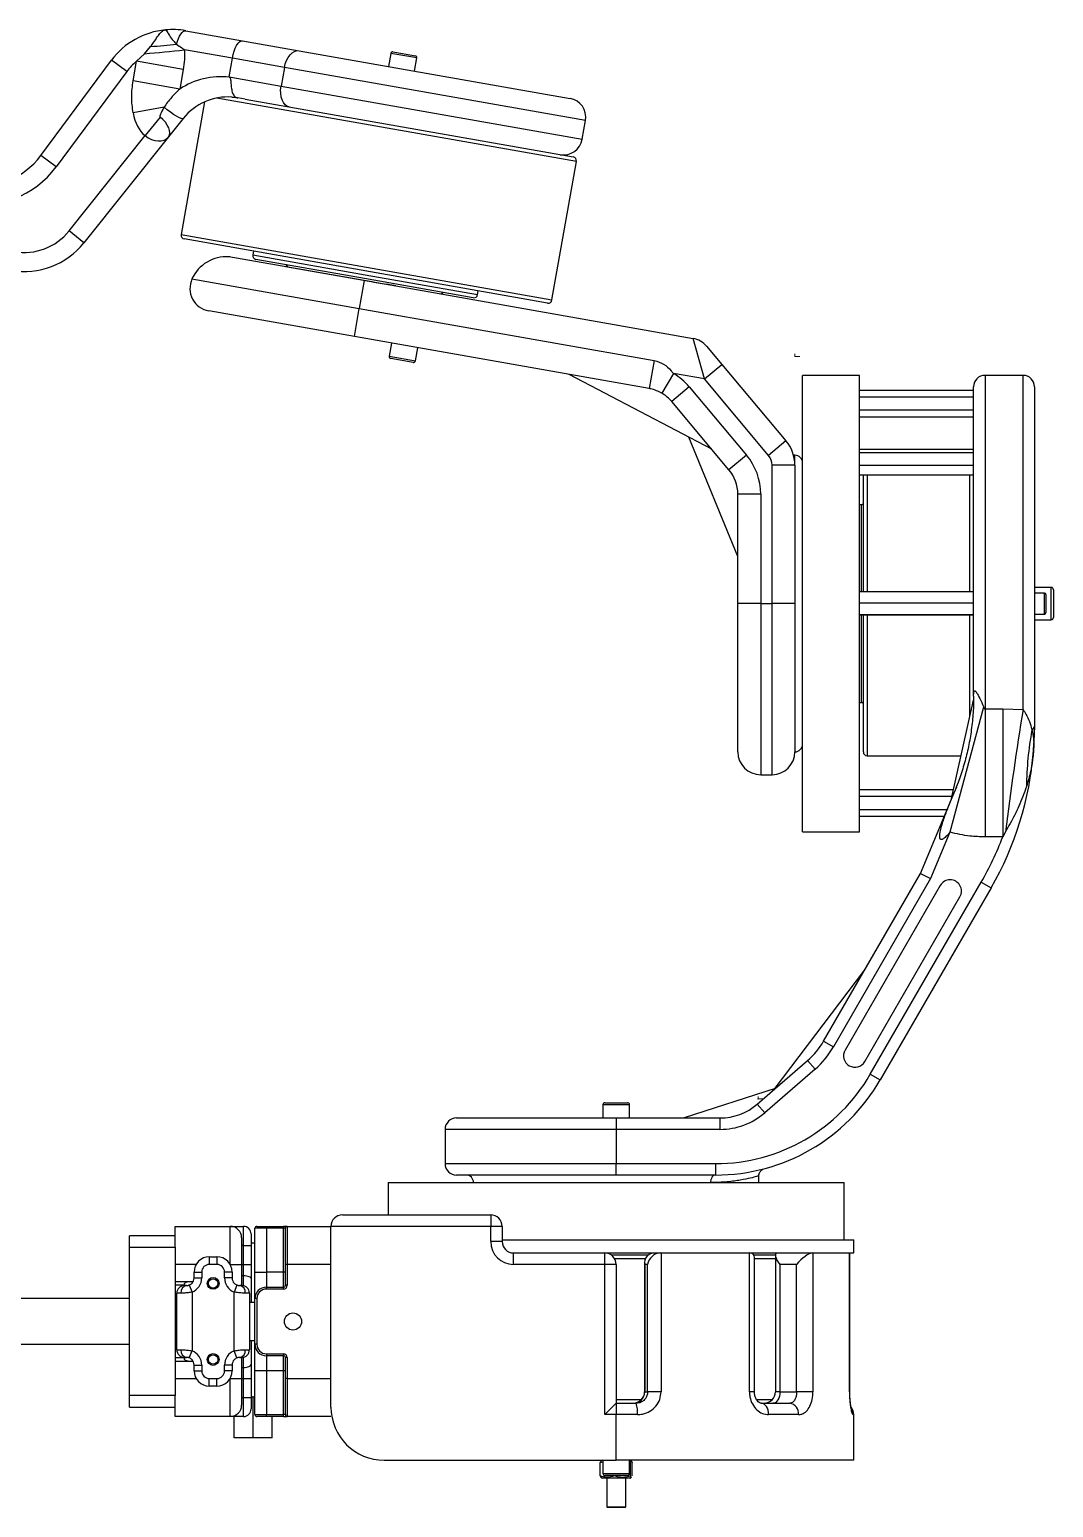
# Model space of a CAD drawing. Header units: millimetres. Extents: x -294 to 2792, y 5 to 1659.
# Drawn here: x -82.7 to -28.8, y 477.3 to 555 of the extents above; entities that cross this region are included whole.
import ezdxf

# ---------------------------------------------------------------- set-up
doc = ezdxf.new("R2010")
doc.units = ezdxf.units.MM
doc.header["$PDSIZE"] = -1
doc.layers.get('0').update_dxf_attribs({"lineweight": 18})

msp = doc.modelspace()

# ---------------------------------------------------------------- linework, layer by layer
at = {"color": 7, "linetype": 'Continuous', "lineweight": 25}
for p, q in [((-74.447, 554.978), (-71.468, 554.453)), ((-76.618, 553.768), (-76.29, 554.147)), ((-71.468, 554.453), (-68.485, 553.927)), ((-82.069, 548.413), (-78.354, 553.422)), ((-77.551, 552.826), (-78.354, 553.422)), ((-77.213, 552.343), (-77.032, 553.368)), ((-77.032, 553.368), (-76.618, 553.768)), ((-74.579, 552.936), (-77.032, 553.368)), ((-71.992, 553.53), (-74.511, 553.974)), ((-72.166, 552.545), (-71.992, 553.53)), ((-69.257, 553.048), (-71.992, 553.53)), ((-68.485, 553.927), (-54.231, 551.414)), ((-63.662, 553.787), (-63.783, 553.098)), ((-63.545, 553.767), (-63.662, 553.787)), ((-63.546, 553.868), (-63.446, 553.851)), ((-62.283, 553.544), (-63.545, 553.767)), ((-63.446, 553.851), (-62.364, 553.66)), ((-62.404, 552.855), (-62.283, 553.544)), ((-77.551, 552.826), (-81.266, 547.817)), ((-74.579, 552.936), (-74.76, 551.911)), ((-69.257, 553.048), (-69.431, 552.063)), ((-53.419, 550.255), (-69.257, 553.048)), ((-74.76, 551.911), (-77.213, 552.343)), ((-72.166, 552.545), (-69.431, 552.063)), ((-69.431, 552.063), (-53.593, 549.27)), ((-73.454, 551.234), (-74.684, 544.257)), ((-53.9, 548.106), (-72.804, 551.439)), ((-72.021, 551.487), (-71.901, 551.483)), ((-71.901, 551.483), (-71.717, 551.451)), ((-71.717, 551.451), (-71.717, 551.451)), ((-71.717, 551.451), (-71.709, 551.449)), ((-71.703, 551.448), (-71.709, 551.449)), ((-71.316, 551.38), (-71.703, 551.448)), ((-71.316, 551.38), (-54.062, 548.338)), ((-75.588, 550.949), (-77.212, 550.66)), ((-75.795, 550.44), (-76.579, 549.459)), ((-74.574, 550.367), (-75.346, 549.4)), ((-53.593, 549.27), (-53.419, 550.255)), ((-80.581, 544.447), (-76.579, 549.459)), ((-75.346, 549.4), (-79.8, 543.823)), ((-81.266, 547.817), (-82.069, 548.413)), ((-55.185, 540.818), (-53.9, 548.106)), ((-79.8, 543.823), (-80.581, 544.447)), ((-74.684, 544.257), (-55.185, 540.818)), ((-55.417, 540.656), (-74.522, 544.025)), ((-70.878, 543.382), (-70.913, 543.185)), ((-65.058, 541.836), (-72.171, 543.09)), ((-70.913, 543.185), (-65.004, 542.143)), ((-65.039, 541.947), (-70.751, 542.954)), ((-69.192, 542.577), (-69.194, 542.565)), ((-69.192, 542.577), (-63.396, 541.555)), ((-69.175, 542.676), (-69.094, 542.56)), ((-74.117, 541.923), (-65.317, 540.371)), ((-65.058, 541.836), (-65.317, 540.371)), ((-59.327, 540.939), (-65.039, 541.947)), ((-65.004, 542.143), (-59.095, 541.102)), ((-63.396, 541.555), (-47.76, 538.798)), ((-61.018, 541.136), (-60.903, 541.217)), ((-59.095, 541.102), (-59.06, 541.299)), ((-65.577, 538.894), (-73.233, 540.244)), ((-65.577, 538.894), (-65.317, 540.371)), ((-65.317, 540.371), (-49.801, 537.635)), ((-50.062, 536.158), (-65.577, 538.894)), ((-47.168, 536.663), (-47.76, 538.798)), ((-63.622, 538.549), (-63.744, 537.86)), ((-63.744, 537.86), (-62.365, 537.616)), ((-62.365, 537.616), (-62.244, 538.306)), ((-47.049, 538.388), (-46.249, 537.434)), ((-62.481, 537.535), (-63.663, 537.744)), ((-49.801, 537.635), (-50.062, 536.158)), ((-47.168, 536.663), (-46.249, 537.434)), ((-46.249, 537.434), (-42.873, 533.412)), ((-46.774, 532.967), (-54.269, 536.9)), ((-48.791, 536.949), (-49.398, 535.914)), ((-47.168, 536.663), (-48.791, 536.949)), ((-43.793, 532.64), (-47.168, 536.663)), ((-39.005, 536.854), (-42.005, 536.854)), ((-42.005, 512.854), (-42.005, 536.854)), ((-39.005, 512.854), (-39.005, 536.854)), ((-33.005, 519.984), (-33.005, 536.254)), ((-30.405, 536.854), (-32.405, 536.854)), ((-32.405, 536.854), (-32.405, 519.318)), ((-30.405, 519.288), (-30.405, 536.854)), ((-29.805, 536.254), (-29.805, 518.409)), ((-47.958, 536.245), (-48.877, 535.474)), ((-45.873, 531.894), (-48.877, 535.474)), ((-47.958, 536.245), (-44.954, 532.666)), ((-33.005, 536.054), (-39.005, 536.054)), ((-33.005, 535.716), (-39.005, 535.716)), ((-33.005, 535.016), (-39.005, 535.016)), ((-33.005, 534.654), (-39.005, 534.654)), ((-45.405, 527.337), (-47.975, 533.598)), ((-42.873, 533.412), (-43.793, 532.64)), ((-44.954, 532.666), (-45.873, 531.894)), ((-42.405, 532.654), (-42.472, 532.654)), ((-42.405, 532.126), (-42.405, 532.654)), ((-33.005, 532.958), (-39.005, 532.958)), ((-33.005, 532.951), (-39.005, 532.951)), ((-33.005, 532.784), (-39.005, 532.784)), ((-43.605, 524.854), (-43.605, 532.126)), ((-42.405, 532.126), (-43.605, 532.126)), ((-42.405, 532.126), (-42.405, 524.854)), ((-33.005, 532.111), (-39.005, 532.111)), ((-33.005, 531.606), (-39.005, 531.606)), ((-38.805, 531.599), (-39.005, 531.599)), ((-38.805, 525.461), (-38.805, 531.599)), ((-38.605, 531.606), (-38.605, 525.467)), ((-33.205, 525.467), (-33.205, 531.606)), ((-44.205, 530.609), (-45.405, 530.609)), ((-45.405, 524.854), (-45.405, 530.609)), ((-44.205, 530.609), (-44.205, 524.854)), ((-38.905, 530.054), (-39.005, 530.054)), ((-38.905, 525.467), (-38.905, 530.054)), ((-33.005, 525.467), (-39.005, 525.467)), ((-28.93, 525.704), (-29.805, 525.704)), ((-29.28, 525.404), (-29.805, 525.404)), ((-29.28, 524.454), (-29.28, 525.404)), ((-28.93, 525.407), (-28.93, 525.704)), ((-28.93, 524.004), (-28.93, 525.407)), ((-28.805, 525.579), (-28.805, 525.326)), ((-44.205, 524.854), (-45.405, 524.854)), ((-45.405, 517.054), (-45.405, 524.854)), ((-44.205, 524.854), (-43.605, 524.854)), ((-44.205, 524.854), (-44.205, 515.854)), ((-42.405, 524.854), (-43.605, 524.854)), ((-43.605, 515.854), (-43.605, 524.854)), ((-42.405, 524.854), (-42.405, 517.054)), ((-33.005, 524.868), (-39.005, 524.868)), ((-29.205, 525.329), (-29.205, 524.508)), ((-28.805, 525.326), (-28.805, 524.129)), ((-33.005, 524.255), (-39.005, 524.255)), ((-33.005, 524.241), (-39.005, 524.241)), ((-38.905, 519.654), (-38.905, 524.241)), ((-38.805, 517.054), (-38.805, 524.247)), ((-38.605, 524.241), (-38.605, 516.854)), ((-33.205, 518.879), (-33.205, 524.241)), ((-29.805, 524.304), (-29.28, 524.304)), ((-29.805, 524.004), (-28.93, 524.004)), ((-29.28, 524.304), (-29.28, 524.454)), ((-29.205, 524.508), (-29.205, 524.379)), ((-33.005, 519.984), (-33.005, 519.828)), ((-39.005, 519.654), (-38.905, 519.654)), ((-32.478, 519.408), (-34.251, 512.828)), ((-34.16, 514.605), (-33.005, 519.774)), ((-32.405, 519.318), (-31.476, 519.318)), ((-32.405, 519.318), (-32.405, 512.582)), ((-31.476, 519.318), (-30.405, 519.288)), ((-31.476, 519.318), (-31.476, 512.582)), ((-29.805, 518.409), (-29.852, 517.198)), ((-38.605, 516.854), (-33.658, 516.854)), ((-44.205, 515.854), (-43.605, 515.854)), ((-34.06, 515.054), (-39.005, 515.054)), ((-34.138, 514.704), (-39.005, 514.704)), ((-35.805, 510.658), (-33.999, 514.991)), ((-33.912, 515.201), (-34.16, 514.605)), ((-34.411, 514.004), (-39.005, 514.004)), ((-34.556, 513.654), (-39.005, 513.654)), ((-42.005, 512.854), (-39.005, 512.854)), ((-34.251, 512.828), (-35.267, 510.391)), ((-31.476, 512.582), (-32.405, 512.582)), ((-31.334, 512.849), (-31.476, 512.582)), ((-40.892, 501.849), (-35.805, 510.658)), ((-35.805, 510.658), (-35.267, 510.391)), ((-35.267, 510.391), (-40.372, 501.549)), ((-34.764, 510.032), (-39.764, 501.371)), ((-38.438, 500.102), (-32.603, 510.209)), ((-32.083, 509.909), (-37.919, 499.802)), ((-32.603, 510.209), (-32.083, 509.909)), ((-38.724, 500.771), (-33.724, 509.432)), ((-43.496, 499.302), (-38.728, 505.596)), ((-40.892, 501.849), (-40.372, 501.549)), ((-44.383, 498.534), (-41.737, 500.825)), ((-41.737, 500.825), (-41.344, 500.371)), ((-41.344, 500.371), (-43.99, 498.08)), ((-38.438, 500.102), (-37.919, 499.802)), ((-43.451, 499.36), (-48.228, 497.802)), ((-52.505, 498.502), (-52.505, 497.802)), ((-51.105, 498.502), (-52.505, 498.502)), ((-52.405, 498.602), (-51.205, 498.602)), ((-51.105, 497.802), (-51.105, 498.502)), ((-44.383, 498.534), (-43.99, 498.08)), ((-60.205, 497.802), (-51.805, 497.802)), ((-51.805, 497.802), (-51.805, 497.202)), ((-51.805, 497.802), (-46.347, 497.802)), ((-46.347, 497.802), (-46.347, 497.202)), ((-60.805, 497.202), (-60.805, 495.402)), ((-51.805, 497.202), (-60.805, 497.202)), ((-51.805, 497.202), (-51.805, 495.402)), ((-46.347, 497.202), (-51.805, 497.202)), ((-60.805, 495.402), (-51.805, 495.402)), ((-51.805, 494.802), (-51.805, 495.402)), ((-51.805, 495.402), (-46.579, 495.402)), ((-46.579, 495.402), (-46.579, 494.802)), ((-63.805, 494.402), (-63.805, 492.702)), ((-63.805, 494.402), (-39.805, 494.402)), ((-51.805, 494.802), (-60.205, 494.802)), ((-46.579, 494.802), (-51.805, 494.802)), ((-44.305, 494.402), (-44.305, 494.749)), ((-39.805, 491.402), (-39.805, 494.402)), ((-75.005, 492.102), (-72.105, 492.102)), ((-75.005, 491.602), (-75.005, 492.102)), ((-72.105, 490.102), (-72.105, 492.102)), ((-72.105, 492.102), (-71.405, 492.102)), ((-71.405, 491.102), (-71.405, 492.102)), ((-70.205, 492.002), (-70.805, 492.002)), ((-70.805, 489.702), (-70.805, 492.002)), ((-70.705, 492.102), (-70.205, 492.102)), ((-70.205, 492.102), (-70.205, 492.002)), ((-70.205, 492.102), (-69.305, 492.102)), ((-70.205, 492.002), (-70.205, 489.702)), ((-69.305, 492.002), (-70.205, 492.002)), ((-69.305, 492.102), (-69.305, 492.002)), ((-69.105, 492.102), (-69.305, 492.102)), ((-69.205, 492.002), (-69.305, 492.002)), ((-69.305, 489.702), (-69.305, 492.002)), ((-69.205, 490.102), (-69.205, 492.002)), ((-69.105, 492.102), (-69.105, 490.102)), ((-69.105, 492.102), (-66.805, 492.102)), ((-58.405, 492.102), (-66.805, 492.102)), ((-66.805, 482.602), (-66.805, 492.102)), ((-66.205, 492.702), (-58.405, 492.702)), ((-58.405, 492.702), (-58.405, 492.102)), ((-58.405, 491.302), (-58.405, 492.102)), ((-57.805, 492.102), (-58.405, 492.102)), ((-57.805, 492.102), (-57.805, 491.302)), ((-75.005, 491.602), (-77.405, 491.602)), ((-77.405, 491.002), (-77.405, 491.602)), ((-75.005, 491.002), (-75.005, 491.602)), ((-71.505, 491.502), (-71.505, 490.102)), ((-71.005, 491.702), (-71.005, 491.102)), ((-70.805, 491.222), (-71.005, 491.222)), ((-57.805, 491.302), (-58.405, 491.302)), ((-57.805, 491.402), (-39.305, 491.402)), ((-39.305, 490.702), (-39.305, 491.402)), ((-77.405, 483.202), (-77.405, 491.002)), ((-77.405, 491.002), (-75.005, 491.002)), ((-75.005, 491.002), (-75.005, 483.202)), ((-73.205, 490.502), (-73.205, 490.102)), ((-73.205, 490.502), (-72.805, 490.502)), ((-72.805, 490.502), (-72.805, 490.102)), ((-71.405, 491.102), (-71.505, 491.102)), ((-71.405, 490.102), (-71.405, 491.102)), ((-71.405, 491.102), (-71.005, 491.102)), ((-71.005, 491.102), (-71.005, 490.102)), ((-57.205, 490.102), (-57.205, 490.702)), ((-57.205, 490.702), (-55.632, 490.702)), ((-55.632, 490.702), (-39.305, 490.702)), ((-52.405, 490.102), (-52.405, 490.702)), ((-52.074, 490.602), (-51.805, 490.602)), ((-51.805, 490.402), (-51.886, 490.402)), ((-51.805, 490.602), (-50.109, 490.602)), ((-50.267, 490.402), (-51.805, 490.402)), ((-49.444, 490.702), (-49.444, 483.402)), ((-49.444, 490.702), (-44.796, 490.702)), ((-44.796, 483.402), (-44.796, 490.702)), ((-44.566, 490.602), (-43.431, 490.602)), ((-44.532, 483.402), (-44.532, 490.463)), ((-43.432, 490.402), (-44.532, 490.402)), ((-43.432, 490.581), (-43.432, 483.402)), ((-41.456, 490.702), (-41.456, 483.402)), ((-41.456, 490.702), (-39.531, 490.702)), ((-39.531, 483.402), (-39.531, 490.702)), ((-39.52, 483.402), (-39.52, 490.696)), ((-75.005, 490.102), (-75.005, 489.202)), ((-73.898, 490.102), (-75.005, 490.102)), ((-74.005, 489.702), (-73.605, 489.702)), ((-74.005, 489.392), (-74.005, 489.702)), ((-73.605, 489.702), (-73.605, 489.392)), ((-72.805, 490.102), (-73.205, 490.102)), ((-72.405, 489.392), (-72.405, 489.702)), ((-72.005, 489.702), (-72.405, 489.702)), ((-72.105, 490.102), (-72.113, 490.102)), ((-72.105, 490.102), (-71.505, 490.102)), ((-72.105, 490.089), (-72.105, 490.102)), ((-72.005, 489.702), (-72.005, 489.392)), ((-71.505, 490.102), (-71.505, 488.992)), ((-71.505, 490.102), (-71.405, 490.102)), ((-71.405, 489.52), (-71.405, 490.102)), ((-71.405, 490.102), (-71.005, 490.102)), ((-71.005, 490.102), (-71.005, 489.341)), ((-70.805, 489.702), (-70.205, 489.702)), ((-70.805, 488.302), (-70.805, 489.702)), ((-70.205, 489.702), (-70.205, 488.902)), ((-69.305, 489.702), (-70.205, 489.702)), ((-69.305, 488.902), (-69.305, 489.702)), ((-69.205, 489.702), (-69.305, 489.702)), ((-69.205, 489.002), (-69.205, 490.102)), ((-69.105, 490.102), (-69.205, 490.102)), ((-69.105, 490.102), (-69.105, 489.002)), ((-66.805, 490.102), (-69.105, 490.102)), ((-52.405, 490.102), (-57.205, 490.102)), ((-52.405, 482.202), (-52.405, 490.102)), ((-51.805, 490.102), (-52.405, 490.102)), ((-51.805, 490.102), (-51.805, 482.802)), ((-50.311, 490.185), (-50.311, 483.402)), ((-50.151, 490.102), (-50.305, 490.102)), ((-50.305, 490.102), (-50.305, 483.402)), ((-50.151, 483.402), (-50.151, 490.102)), ((-42.314, 490.102), (-43.194, 490.102)), ((-43.194, 490.102), (-43.194, 483.402)), ((-42.314, 483.402), (-42.314, 490.102)), ((-75.005, 489.202), (-74.053, 489.202)), ((-74.505, 489.002), (-75.005, 489.002)), ((-74.405, 488.992), (-74.515, 488.992)), ((-74.505, 488.992), (-74.505, 489.102)), ((-74.26, 489.019), (-74.115, 488.646)), ((-74.005, 489.392), (-73.605, 489.392)), ((-72.005, 489.392), (-72.405, 489.392)), ((-71.75, 489.019), (-71.895, 488.646)), ((-71.495, 488.992), (-71.605, 488.992)), ((-71.505, 489.52), (-71.405, 489.52)), ((-71.405, 488.981), (-71.405, 489.52)), ((-71.005, 489.341), (-71.005, 488.102)), ((-70.205, 488.802), (-70.205, 488.902)), ((-70.205, 488.902), (-69.305, 488.902)), ((-69.305, 488.802), (-69.305, 488.902)), ((-69.105, 489.002), (-69.205, 489.002)), ((-77.405, 488.302), (-90.405, 488.302)), ((-74.695, 488.592), (-74.915, 488.592)), ((-74.915, 485.612), (-74.915, 488.592)), ((-74.115, 488.646), (-74.115, 485.557)), ((-71.895, 485.557), (-71.895, 488.646)), ((-71.095, 488.592), (-71.315, 488.592)), ((-71.095, 488.592), (-71.095, 485.612)), ((-70.805, 488.102), (-71.095, 488.102)), ((-70.805, 485.902), (-70.805, 488.302)), ((-70.705, 488.302), (-70.805, 488.302)), ((-70.705, 488.302), (-70.705, 485.902)), ((-69.305, 488.802), (-70.205, 488.802)), ((-90.405, 485.902), (-77.405, 485.902)), ((-71.095, 486.102), (-70.805, 486.102)), ((-71.005, 486.102), (-71.005, 484.862)), ((-70.705, 485.902), (-70.805, 485.902)), ((-70.805, 484.502), (-70.805, 485.902)), ((-75.005, 485.202), (-74.505, 485.202)), ((-74.053, 485.002), (-75.005, 485.002)), ((-75.005, 485.002), (-75.005, 484.102)), ((-74.915, 485.612), (-74.695, 485.612)), ((-74.515, 485.212), (-74.405, 485.212)), ((-74.505, 485.102), (-74.505, 485.212)), ((-74.26, 485.184), (-74.115, 485.557)), ((-71.75, 485.184), (-71.895, 485.557)), ((-71.605, 485.212), (-71.495, 485.212)), ((-71.505, 485.212), (-71.505, 484.102)), ((-71.405, 484.683), (-71.405, 485.222)), ((-71.315, 485.612), (-71.095, 485.612)), ((-70.205, 485.402), (-69.305, 485.402)), ((-70.205, 485.402), (-70.205, 485.302)), ((-69.305, 485.302), (-70.205, 485.302)), ((-70.205, 485.302), (-70.205, 484.502)), ((-69.305, 485.402), (-69.305, 485.302)), ((-69.305, 484.502), (-69.305, 485.302)), ((-69.205, 484.102), (-69.205, 485.202)), ((-69.105, 485.202), (-69.205, 485.202)), ((-69.105, 485.202), (-69.105, 484.102)), ((-74.005, 484.502), (-74.005, 484.812)), ((-74.005, 484.812), (-73.605, 484.812)), ((-74.005, 484.502), (-73.605, 484.502)), ((-73.605, 484.812), (-73.605, 484.502)), ((-72.405, 484.502), (-72.405, 484.812)), ((-72.005, 484.812), (-72.405, 484.812)), ((-72.005, 484.502), (-72.405, 484.502)), ((-72.005, 484.812), (-72.005, 484.502)), ((-71.505, 484.683), (-71.405, 484.683)), ((-71.405, 484.102), (-71.405, 484.683)), ((-71.005, 484.862), (-71.005, 484.102)), ((-70.205, 484.502), (-70.805, 484.502)), ((-70.805, 482.202), (-70.805, 484.502)), ((-69.305, 484.502), (-70.205, 484.502)), ((-70.205, 484.502), (-70.205, 482.202)), ((-69.205, 484.502), (-69.305, 484.502)), ((-69.305, 482.202), (-69.305, 484.502)), ((-75.005, 484.102), (-73.898, 484.102)), ((-73.205, 483.702), (-73.205, 484.102)), ((-73.205, 484.102), (-72.805, 484.102)), ((-72.805, 483.702), (-73.205, 483.702)), ((-72.805, 483.702), (-72.805, 484.102)), ((-72.113, 484.102), (-72.105, 484.102)), ((-72.105, 484.102), (-72.105, 484.114)), ((-72.105, 482.102), (-72.105, 484.102)), ((-72.105, 484.102), (-71.505, 484.102)), ((-71.505, 484.102), (-71.505, 482.702)), ((-71.505, 484.102), (-71.405, 484.102)), ((-71.405, 484.102), (-71.005, 484.102)), ((-71.405, 483.102), (-71.405, 484.102)), ((-71.005, 484.102), (-71.005, 483.102)), ((-69.105, 484.102), (-69.205, 484.102)), ((-69.205, 482.202), (-69.205, 484.102)), ((-69.105, 484.102), (-66.805, 484.102)), ((-69.105, 484.102), (-69.105, 482.102)), ((-75.005, 483.202), (-77.405, 483.202)), ((-77.405, 482.602), (-77.405, 483.202)), ((-75.005, 482.602), (-75.005, 483.202)), ((-71.505, 483.102), (-71.405, 483.102)), ((-71.405, 482.102), (-71.405, 483.102)), ((-71.405, 483.102), (-71.005, 483.102)), ((-71.005, 483.102), (-71.005, 482.502)), ((-70.905, 480.982), (-70.905, 483.147)), ((-51.805, 482.802), (-52.405, 482.202)), ((-51.805, 483.002), (-50.463, 483.002)), ((-51.805, 482.802), (-51.805, 482.202)), ((-51.805, 482.802), (-50.746, 482.802)), ((-50.305, 483.402), (-50.311, 483.402)), ((-50.305, 483.402), (-50.151, 483.402)), ((-49.444, 483.402), (-50.151, 483.402)), ((-44.532, 483.402), (-44.796, 483.402)), ((-44.421, 483.002), (-43.585, 483.002)), ((-44.174, 482.802), (-42.675, 482.802)), ((-43.194, 483.402), (-43.432, 483.402)), ((-43.194, 483.402), (-42.314, 483.402)), ((-41.456, 483.402), (-42.314, 483.402)), ((-39.52, 483.402), (-39.531, 483.402)), ((-77.405, 482.602), (-75.005, 482.602)), ((-75.005, 482.102), (-75.005, 482.602)), ((-72.105, 482.102), (-75.005, 482.102)), ((-71.405, 482.102), (-72.105, 482.102)), ((-71.905, 480.982), (-71.905, 482.102)), ((-70.805, 482.202), (-70.205, 482.202)), ((-70.205, 482.102), (-70.705, 482.102)), ((-70.205, 482.102), (-70.205, 482.202)), ((-70.205, 482.202), (-69.305, 482.202)), ((-69.305, 482.102), (-70.205, 482.102)), ((-69.905, 480.982), (-69.905, 482.102)), ((-69.205, 482.202), (-69.305, 482.202)), ((-69.305, 482.102), (-69.305, 482.202)), ((-69.305, 482.102), (-69.105, 482.102)), ((-66.805, 482.102), (-69.105, 482.102)), ((-51.805, 482.202), (-52.405, 482.202)), ((-51.805, 479.802), (-51.805, 482.202)), ((-50.692, 482.202), (-51.805, 482.202)), ((-42.215, 482.202), (-43.789, 482.202)), ((-39.305, 482.202), (-39.355, 482.202)), ((-39.305, 479.802), (-39.305, 482.202)), ((-70.905, 480.982), (-71.905, 480.982)), ((-69.905, 480.982), (-70.905, 480.982)), ((-64.005, 479.802), (-51.805, 479.802)), ((-52.61, 479.75), (-52.648, 479.687)), ((-52.648, 479.687), (-52.505, 479.712)), ((-52.648, 478.976), (-52.648, 479.687)), ((-52.53, 479.802), (-52.612, 479.754)), ((-52.505, 479.802), (-52.505, 479.102)), ((-39.305, 479.802), (-51.805, 479.802)), ((-51.105, 479.102), (-51.105, 479.802)), ((-51.105, 479.697), (-51.057, 479.687)), ((-50.999, 479.754), (-51.08, 479.802)), ((-51.057, 478.976), (-51.057, 479.687)), ((-50.963, 478.976), (-50.963, 479.687)), ((-52.648, 478.976), (-52.61, 478.922)), ((-52.616, 478.911), (-52.53, 478.862)), ((-52.467, 478.862), (-52.53, 478.862)), ((-52.505, 479.102), (-51.105, 479.102)), ((-51.08, 478.862), (-52.467, 478.862)), ((-51.205, 479.002), (-52.405, 479.002)), ((-52.305, 478.862), (-52.305, 477.362)), ((-51.9, 478.976), (-51.9, 479.002)), ((-51.305, 477.362), (-51.305, 478.862)), ((-51.08, 478.862), (-50.995, 478.911)), ((-52.305, 477.362), (-52.265, 477.322)), ((-52.305, 477.362), (-52.254, 477.362)), ((-52.218, 477.322), (-52.265, 477.322)), ((-52.254, 477.362), (-51.305, 477.362)), ((-51.345, 477.322), (-52.218, 477.322)), ((-51.345, 477.322), (-51.305, 477.362))]:
    msp.add_line(p, q, dxfattribs=at)
at = {"color": 7, "linetype": 'Continuous'}
for p, q in [((-42.405, 537.854), (-42.405, 537.982)), ((-42.405, 537.854), (-42.149, 537.854)), ((-44.344, 498.802), (-44.344, 498.93)), ((-44.344, 498.802), (-44.088, 498.802))]:
    msp.add_line(p, q, dxfattribs=at)
at = {"color": 7, "linetype": 'Continuous', "lineweight": 25}
for points in [[(-74.924, 554.27), (-74.878, 554.425), (-74.825, 554.568), (-74.766, 554.694), (-74.704, 554.801), (-74.638, 554.885), (-74.572, 554.943), (-74.508, 554.975), (-74.447, 554.978)], [(-71.992, 553.53), (-71.952, 553.721), (-71.899, 553.902), (-71.837, 554.067), (-71.767, 554.208), (-71.692, 554.321), (-71.615, 554.402), (-71.54, 554.446), (-71.468, 554.453)], [(-69.257, 553.048), (-69.212, 553.238), (-69.145, 553.417), (-69.06, 553.577), (-68.959, 553.713), (-68.847, 553.82), (-68.727, 553.892), (-68.605, 553.929), (-68.485, 553.927)], [(-72.166, 552.545), (-72.158, 552.541), (-72.142, 552.532)], [(-69.006, 550.972), (-69.119, 551.012), (-69.222, 551.088), (-69.309, 551.197), (-69.378, 551.336), (-69.427, 551.498), (-69.452, 551.678), (-69.453, 551.869), (-69.431, 552.063)], [(-74.574, 550.367), (-74.616, 550.351), (-74.693, 550.365), (-74.8, 550.409), (-74.933, 550.479), (-75.086, 550.573), (-75.251, 550.686), (-75.421, 550.814), (-75.588, 550.949)], [(-72.127, 543.082), (-72.129, 543.083), (-72.171, 543.09)], [(-46.579, 494.802), (-46.631, 494.794), (-46.68, 494.771), (-46.726, 494.734), (-46.766, 494.684), (-46.799, 494.624), (-46.823, 494.555), (-46.839, 494.48), (-46.844, 494.402)], [(-71.405, 489.52), (-71.327, 489.517), (-71.252, 489.507), (-71.183, 489.49), (-71.123, 489.468), (-71.073, 489.441), (-71.036, 489.41), (-71.013, 489.376), (-71.005, 489.341)], [(-71.405, 484.683), (-71.327, 484.686), (-71.252, 484.697), (-71.183, 484.713), (-71.123, 484.735), (-71.073, 484.762), (-71.036, 484.793), (-71.013, 484.827), (-71.005, 484.862)], [(-43.789, 482.202), (-43.796, 482.319), (-43.818, 482.431), (-43.854, 482.535), (-43.902, 482.626), (-43.96, 482.7), (-44.027, 482.756), (-44.099, 482.79), (-44.174, 482.802)], [(-43.194, 483.402), (-43.2, 483.285), (-43.221, 483.172), (-43.254, 483.068), (-43.299, 482.977), (-43.354, 482.903), (-43.416, 482.847), (-43.484, 482.813), (-43.555, 482.802)]]:
    msp.add_lwpolyline(points, dxfattribs=at)
for centre, radius in [((-73.005, 489.102), 0.31), ((-73.005, 489.102), 0.25), ((-68.805, 487.102), 0.45), ((-73.005, 485.102), 0.31), ((-73.005, 485.102), 0.25)]:
    msp.add_circle(centre, radius, dxfattribs=at)
for centre, radius, start, end in [((-75.141, 551.039), 4, 95.37018, 143.43495), ((-75.141, 551.039), 4, 80, 95.37018), ((-77.588, 576.241), 22.132, 273.36414, 276.91421), ((-75.141, 551.039), 3, 129.06789, 143.43495), ((-82.281, 622.706), 69.17, 274.69565, 276.44961), ((-63.563, 553.77), 0.1, 80, 170), ((-62.381, 553.562), 0.1, 350, 80), ((-72.58, 548.557), 4, 83.70431, 123.01781), ((-72.23, 548.495), 3, 86.01457, 141.38954), ((-54.404, 550.429), 1, 350, 80), ((-54.578, 549.444), 1, 260, 350), ((-85.282, 550.796), 4, 260, 323.43495), ((-54.097, 548.141), 0.2, 350, 80), ((-85.282, 550.796), 5, 260, 323.43495), ((-82.926, 546.319), 3, 260, 321.38954), ((-74.487, 544.222), 0.2, 170, 260), ((-82.926, 546.319), 4, 260, 321.38954), ((-72.297, 541.094), 2, 86.37937, 155.52249), ((-70.716, 543.151), 0.2, 170, 260), ((-73.025, 541.425), 1.2, 155.52249, 260), ((-59.292, 541.136), 0.2, 260, 350), ((-55.382, 540.853), 0.2, 260, 350), ((-47.968, 537.616), 1.2, 40, 80), ((-63.646, 537.842), 0.1, 170, 260), ((-62.464, 537.634), 0.1, 260, 350), ((-50.409, 534.188), 3.2, 40, 59.63587), ((-32.405, 536.254), 0.6, 90, 180), ((-30.405, 536.254), 0.6, 0, 90), ((-50.409, 534.188), 2, 40, 59.63587), ((-44.405, 532.126), 2, 0, 40), ((-47.405, 530.609), 3.2, 0, 40), ((-44.405, 532.126), 0.8, 0, 40), ((-42.405, 532.254), 0.4, 0, 90), ((-47.405, 530.609), 2, 0, 40), ((-38.905, 530.154), 0.1, 270, 0), ((-29.28, 525.329), 0.075, 0, 90), ((-28.93, 525.579), 0.125, 360, 90), ((-29.28, 524.379), 0.075, 270, 0), ((-28.93, 524.129), 0.125, 270, 0), ((-38.905, 519.554), 0.1, 0, 90), ((165.777, 487.72), 198.706, 170.85897, 172.7348), ((-30.076, 518.43), 0.271, 300.29599, 355.59655), ((-13.963, 515.183), 16.257, 169.32142, 179.83114), ((-46.805, 518.409), 17, 355.58569, 358.92227), ((-44.205, 517.054), 1.2, 180, 270), ((-43.605, 517.054), 1.2, 270, 0), ((-42.405, 517.454), 0.4, 270, 0), ((-38.605, 517.054), 0.2, 180, 270), ((-46.805, 518.409), 17, 330, 355.58569), ((-46.805, 518.409), 16.4, 330, 339.18766), ((-34.244, 509.732), 0.6, 330, 150), ((-44.356, 503.849), 4, 310.89339, 330), ((-44.356, 503.849), 4.6, 310.89339, 330), ((-39.244, 501.071), 0.6, 150, 330), ((-46.579, 504.802), 9.4, 270, 330), ((-46.579, 504.802), 10, 270, 330), ((-52.405, 498.502), 0.1, 90, 180), ((-51.205, 498.502), 0.1, 0, 90), ((-46.347, 500.802), 3, 270, 310.89339), ((-60.205, 497.202), 0.6, 90, 180), ((-46.347, 500.802), 3.6, 270, 310.89339), ((-60.205, 495.402), 0.6, 180, 270), ((-59.705, 494.402), 0.4, 360, 90), ((-72.105, 491.502), 0.6, 0, 90), ((-71.405, 491.702), 0.4, 0, 90), ((-70.705, 492.002), 0.1, 90, 180), ((-69.105, 492.002), 0.1, 90, 180), ((-66.205, 492.102), 0.6, 90, 180), ((-58.405, 492.102), 0.6, 0, 90), ((-57.205, 491.302), 1.2, 180, 270), ((-57.205, 491.302), 0.6, 180, 270), ((-73.205, 489.702), 0.8, 90, 180), ((-72.805, 489.702), 0.8, 0, 90), ((-52.405, 490.102), 0.6, 0, 90), ((-73.205, 489.702), 0.4, 90, 180), ((-72.805, 489.702), 0.4, 0, 90), ((-74.515, 488.592), 0.4, 90, 180), ((-74.34, 488.639), 0.359, 100.51374, 187.60204), ((-74.405, 489.392), 0.4, 291.25381, 316.46885), ((-74.405, 489.392), 0.4, 316.46885, 360), ((-74.405, 489.392), 0.8, 291.25381, 0), ((-71.605, 489.392), 0.8, 180, 248.74619), ((-71.605, 489.392), 0.4, 180, 223.53115), ((-71.605, 489.392), 0.4, 223.53115, 248.74619), ((-71.671, 488.639), 0.359, 352.39796, 79.48626), ((-71.495, 488.592), 0.4, 360, 90), ((-70.205, 488.302), 0.6, 90, 180), ((-69.305, 489.002), 0.2, 270, 360), ((-69.305, 489.002), 0.1, 270, 360), ((-70.205, 488.302), 0.5, 90, 180), ((-70.205, 485.902), 0.6, 180, 270), ((-70.205, 485.902), 0.5, 180, 270), ((-74.515, 485.612), 0.4, 180, 270), ((-74.34, 485.564), 0.359, 172.39796, 259.48626), ((-74.405, 484.812), 0.4, 43.53115, 68.74619), ((-74.405, 484.812), 0.8, 0, 68.74619), ((-74.405, 484.812), 0.4, 0, 43.53115), ((-71.605, 484.812), 0.8, 111.25381, 180), ((-71.605, 484.812), 0.4, 136.46885, 180), ((-71.605, 484.812), 0.4, 111.25381, 136.46885), ((-71.671, 485.564), 0.359, 280.51374, 7.60204), ((-71.495, 485.612), 0.4, 270, 360), ((-69.305, 485.202), 0.2, 0, 90), ((-69.305, 485.202), 0.1, 0, 90), ((-73.205, 484.502), 0.8, 180, 270), ((-73.205, 484.502), 0.4, 180, 270), ((-72.805, 484.502), 0.4, 270, 360), ((-72.805, 484.502), 0.8, 270, 0), ((-72.105, 482.702), 0.6, 270, 0), ((-50.911, 483.402), 0.6, 270, 360), ((-50.902, 483.399), 0.597, 270.28153, 0.27879), ((-52.416, 482.35), 1.731, 355.06725, 15.11217), ((-44.032, 483.402), 0.6, 270, 360), ((-42.755, 482.263), 0.544, 353.49163, 81.5047), ((-71.405, 482.502), 0.4, 270, 360), ((-70.705, 482.202), 0.1, 180, 270), ((-69.105, 482.202), 0.1, 180, 270), ((-64.005, 482.602), 2.8, 180, 270), ((-39.905, 482.202), 0.6, 0, 39.92716), ((-39.957, 482.202), 0.602, 359.99387, 27.23017), ((-52.405, 479.102), 0.1, 180, 270), ((-51.205, 479.102), 0.1, 270, 0)]:
    msp.add_arc(centre, radius, start, end, dxfattribs=at)
for centre, major_axis, ratio, start_param, end_param in [((-48.743, 584.315), (-27.836, -34.856), 0.179344, 6.127001, 6.283185), ((-48.743, 584.315), (27.052, 33.875), 0.023067, 2.985408, 3.141593), ((-76.128, 550.024), (0.781, -0.624), 0.532168, 0, 1.570796), ((-76.128, 550.024), (0.781, -0.624), 0.723238, 4.712389, 6.283185), ((-49.711, 490.102), (0.453, -0.453), 0.869287, 2.481592, 3.996804), ((-49.557, 490.102), (0.453, 0.453), 0.869287, 0.715585, 2.286381), ((-45.132, 490.102), (0.537, 0.537), 0.498582, 5.820673, 6.745698), ((-42.832, 490.102), (0.569, -0.569), 0.334595, 2.874291, 4.389503), ((-41.953, 490.102), (0.569, 0.569), 0.334595, 0.322886, 1.893682), ((-40.12, 490.102), (0.599, 0.599), 0.069927, 6.213372, 6.352998), ((-73.905, 489.102), (0.6, 0), 0.166667, 1.823015, 3.141593), ((-73.905, 485.102), (0.6, 0), 0.166667, 3.141593, 4.46017), ((-72.905, 487.102), (7.136, 0), 0.57735, 4.981893, 4.996461), ((-68.905, 487.102), (7.136, 0), 0.57735, 4.428317, 4.442885)]:
    msp.add_ellipse(centre, major_axis=major_axis, ratio=ratio, start_param=start_param, end_param=end_param, dxfattribs=at)
for points, knots in [([(-76.29, 554.147), (-76.238, 554.216), (-76.103, 554.396), (-75.931, 554.667), (-75.756, 554.9), (-75.626, 554.997), (-75.544, 555.018), (-75.52, 555.021), (-75.516, 555.021)], [0, 0, 0, 0, 0.198355, 0.519481, 0.794109, 1.082529, 1.178482, 1.199032, 1.199032, 1.199032, 1.199032]), ([(-75.516, 555.021), (-75.514, 555.021), (-75.507, 555.022), (-75.48, 555.01), (-75.424, 554.931), (-75.305, 554.724), (-75.137, 554.481), (-74.983, 554.329), (-74.924, 554.27)], [0, 0, 0, 0, 0.0161956, 0.0923001, 0.3215706, 0.5415282, 0.8031402, 0.9689805, 0.9689805, 0.9689805, 0.9689805]), ([(-74.924, 554.27), (-74.833, 554.206), (-74.697, 554.109), (-74.558, 554.008), (-74.511, 553.974)], [0, 0, 0, 0, 0.3372585, 0.5079071, 0.5079071, 0.5079071, 0.5079071]), ([(-74.511, 553.974), (-74.506, 553.802), (-74.495, 553.454), (-74.551, 553.11), (-74.579, 552.936)], [0, 0, 0, 0, 0.517245, 1.045399, 1.045399, 1.045399, 1.045399]), ([(-77.212, 550.66), (-77.249, 550.936), (-77.325, 551.497), (-77.25, 552.058), (-77.213, 552.343)], [0, 0, 0, 0, 0.835672, 1.697964, 1.697964, 1.697964, 1.697964]), ([(-74.76, 551.911), (-74.913, 551.767), (-75.221, 551.478), (-75.465, 551.127), (-75.588, 550.949)], [0, 0, 0, 0, 0.631274, 1.275443, 1.275443, 1.275443, 1.275443]), ([(-72.142, 552.532), (-72.134, 552.527), (-72.118, 552.516), (-72.096, 552.471), (-72.074, 552.342), (-72.066, 552.128), (-72.032, 551.86), (-71.961, 551.629), (-71.877, 551.517), (-71.809, 551.477), (-71.783, 551.466), (-71.764, 551.46), (-71.75, 551.457), (-71.738, 551.455), (-71.729, 551.453), (-71.721, 551.451), (-71.718, 551.451), (-71.717, 551.451)], [0, 0, 0, 0, 0.021798, 0.048694, 0.116223, 0.326551, 0.550097, 0.812039, 1.075143, 1.136515, 1.176492, 1.202354, 1.219306, 1.23074, 1.243042, 1.24833, 1.251058, 1.251058, 1.251058, 1.251058]), ([(-71.717, 551.451), (-71.716, 551.45), (-71.713, 551.45), (-71.709, 551.449), (-71.706, 551.449), (-71.704, 551.448), (-71.703, 551.448)], [0, 0, 0, 0, 0.00297375, 0.00713081, 0.01127656, 0.01350555, 0.01350555, 0.01350555, 0.01350555]), ([(-63.396, 541.555), (-63.668, 541.601), (-64.214, 541.692), (-64.775, 541.788), (-65.058, 541.836)], [0, 0, 0, 0, 0.835446, 1.685277, 1.685277, 1.685277, 1.685277]), ([(-49.801, 537.635), (-49.631, 537.582), (-49.292, 537.477), (-48.98, 537.186), (-48.831, 537), (-48.791, 536.949)], [0, 0, 0, 0, 0.536033, 1.066646, 1.262577, 1.262577, 1.262577, 1.262577]), ([(-49.398, 535.914), (-49.59, 536.007), (-49.805, 536.11), (-50.037, 536.153), (-50.062, 536.158)], [0, 0, 0, 0, 0.6382575, 0.7129273, 0.7129273, 0.7129273, 0.7129273]), ([(-33.005, 519.984), (-33.005, 520.004), (-33.005, 520.082), (-33, 520.173), (-32.981, 520.24), (-32.963, 520.262), (-32.938, 520.261), (-32.909, 520.242), (-32.87, 520.197), (-32.805, 520.102), (-32.682, 519.878), (-32.57, 519.634), (-32.497, 519.455), (-32.478, 519.408)], [0, 0, 0, 0, 0.068962, 0.265347, 0.330313, 0.395763, 0.438939, 0.482284, 0.533152, 0.613643, 0.775224, 1.154852, 1.289756, 1.289756, 1.289756, 1.289756]), ([(-33.005, 519.828), (-33.004, 519.822), (-32.998, 519.511), (-33.043, 518.896), (-33.145, 517.995), (-33.313, 517.114), (-33.538, 516.262), (-33.772, 515.543), (-33.949, 515.124), (-34.016, 514.966)], [0, 0, 0, 0, 0.018881, 0.931267, 1.834914, 2.728938, 3.61258, 4.480292, 5.000951, 5.000951, 5.000951, 5.000951]), ([(-32.478, 519.408), (-32.473, 519.396), (-32.464, 519.373), (-32.448, 519.346), (-32.432, 519.329), (-32.42, 519.321), (-32.411, 519.318), (-32.407, 519.318), (-32.405, 519.318)], [0, 0, 0, 0, 0.0393432, 0.0764884, 0.0952005, 0.109042, 0.1186732, 0.1217096, 0.1217096, 0.1217096, 0.1217096]), ([(-30.405, 519.288), (-30.372, 519.237), (-30.254, 519.058), (-30.095, 518.738), (-29.992, 518.429), (-29.95, 518.243), (-29.939, 518.196)], [0, 0, 0, 0, 0.159415, 0.564733, 1.03692, 1.197478, 1.197478, 1.197478, 1.197478]), ([(-29.939, 518.196), (-29.907, 518.049), (-29.853, 517.809), (-29.838, 517.45), (-29.846, 517.232), (-29.856, 517.105), (-29.856, 517.101)], [0, 0, 0, 0, 0.433236, 0.709341, 1.092898, 1.105253, 1.105253, 1.105253, 1.105253]), ([(-29.856, 517.101), (-29.856, 517.095), (-29.863, 517.011), (-29.878, 516.85), (-29.919, 516.505), (-30.009, 515.96), (-30.142, 515.504), (-30.221, 515.231)], [0, 0, 0, 0, 0.018889, 0.252235, 0.485408, 1.060519, 1.910392, 1.910392, 1.910392, 1.910392]), ([(-29.999, 515.854), (-29.997, 515.865), (-29.994, 515.887), (-29.969, 516.057), (-29.935, 516.307), (-29.902, 516.589), (-29.884, 516.778), (-29.877, 516.854)], [0, 0, 0, 0, 0.213931, 0.427814, 0.643007, 0.860222, 1.007571, 1.007571, 1.007571, 1.007571]), ([(-34.251, 512.828), (-34.273, 512.801), (-34.315, 512.751), (-34.409, 512.644), (-34.512, 512.541), (-34.618, 512.466), (-34.677, 512.446), (-34.711, 512.443), (-34.738, 512.454), (-34.761, 512.474), (-34.782, 512.519), (-34.797, 512.666), (-34.73, 513.014), (-34.569, 513.534), (-34.313, 514.228), (-34.114, 514.712), (-33.999, 514.991)], [0, 0, 0, 0, 0.104071, 0.191105, 0.419222, 0.533742, 0.572367, 0.61135, 0.639928, 0.668454, 0.713421, 0.802344, 1.131356, 1.781615, 2.437965, 3.334752, 3.334752, 3.334752, 3.334752]), ([(-30.221, 515.231), (-30.347, 514.885), (-30.588, 514.222), (-30.994, 513.438), (-31.249, 512.997), (-31.334, 512.849)], [0, 0, 0, 0, 1.113722, 2.127598, 2.636718, 2.636718, 2.636718, 2.636718]), ([(-32.405, 512.582), (-32.672, 512.59), (-33.295, 512.608), (-33.903, 512.748), (-34.251, 512.828)], [0, 0, 0, 0, 0.801194, 1.870713, 1.870713, 1.870713, 1.870713]), ([(-44.299, 494.75), (-44.301, 494.769), (-44.306, 494.826), (-44.275, 494.912), (-44.227, 494.994), (-44.172, 495.052), (-44.124, 495.088), (-44.094, 495.104), (-44.082, 495.109)], [0, 0, 0, 0, 0.0593432, 0.1722042, 0.2671378, 0.3468502, 0.4112657, 0.4499405, 0.4499405, 0.4499405, 0.4499405]), ([(-44.312, 494.749), (-44.31, 494.75), (-44.275, 494.76), (-44.406, 494.723), (-44.717, 494.642), (-45.243, 494.534), (-45.94, 494.429), (-46.54, 494.411), (-46.844, 494.402)], [0, 0, 0, 0, 0.03247, 0.565122, 1.076595, 1.602672, 2.11464, 2.64172, 2.64172, 2.64172, 2.64172]), ([(-74.405, 488.992), (-74.391, 488.992), (-74.369, 488.992), (-74.327, 488.999), (-74.294, 489.007), (-74.273, 489.014), (-74.26, 489.019)], [0, 0, 0, 0, 0.0665911, 0.0995467, 0.1198201, 0.148534, 0.148534, 0.148534, 0.148534]), ([(-71.75, 489.019), (-71.738, 489.014), (-71.718, 489.007), (-71.681, 488.998), (-71.655, 488.994), (-71.627, 488.992), (-71.615, 488.992), (-71.605, 488.992)], [0, 0, 0, 0, 0.0278367, 0.0476956, 0.0901995, 0.1055682, 0.1484739, 0.1484739, 0.1484739, 0.1484739]), ([(-74.115, 488.646), (-74.165, 488.637), (-74.295, 488.614), (-74.506, 488.594), (-74.632, 488.593), (-74.695, 488.592)], [0, 0, 0, 0, 0.1345244, 0.3578747, 0.5837426, 0.5837426, 0.5837426, 0.5837426]), ([(-71.315, 488.592), (-71.353, 488.592), (-71.453, 488.593), (-71.652, 488.605), (-71.815, 488.633), (-71.895, 488.646)], [0, 0, 0, 0, 0.1399878, 0.3648331, 0.5837646, 0.5837646, 0.5837646, 0.5837646]), ([(-74.695, 485.612), (-74.657, 485.611), (-74.558, 485.61), (-74.359, 485.598), (-74.196, 485.571), (-74.115, 485.557)], [0, 0, 0, 0, 0.1399878, 0.3648331, 0.5837646, 0.5837646, 0.5837646, 0.5837646]), ([(-74.26, 485.184), (-74.273, 485.189), (-74.293, 485.196), (-74.33, 485.205), (-74.356, 485.209), (-74.384, 485.211), (-74.396, 485.211), (-74.405, 485.212)], [0, 0, 0, 0, 0.0278367, 0.0476956, 0.0901995, 0.1055682, 0.1484739, 0.1484739, 0.1484739, 0.1484739]), ([(-71.895, 485.557), (-71.846, 485.566), (-71.716, 485.589), (-71.505, 485.609), (-71.379, 485.611), (-71.315, 485.612)], [0, 0, 0, 0, 0.1345244, 0.3578747, 0.5837426, 0.5837426, 0.5837426, 0.5837426]), ([(-71.605, 485.212), (-71.62, 485.211), (-71.642, 485.211), (-71.684, 485.204), (-71.717, 485.196), (-71.738, 485.189), (-71.75, 485.184)], [0, 0, 0, 0, 0.0665911, 0.0995467, 0.1198201, 0.148534, 0.148534, 0.148534, 0.148534]), ([(-44.178, 482.803), (-44.189, 482.804), (-44.213, 482.804), (-44.284, 482.837), (-44.376, 482.919), (-44.462, 483.053), (-44.522, 483.221), (-44.528, 483.344), (-44.531, 483.403)], [0, 0, 0, 0, 0.1168317, 0.2500102, 0.3835542, 0.5105059, 0.6381001, 0.7558156, 0.7558156, 0.7558156, 0.7558156]), ([(-50.151, 483.402), (-50.158, 483.334), (-50.171, 483.199), (-50.272, 483.02), (-50.422, 482.884), (-50.59, 482.812), (-50.701, 482.804), (-50.746, 482.802)], [0, 0, 0, 0, 0.2038448, 0.4077585, 0.6117808, 0.8155876, 0.9505445, 0.9505445, 0.9505445, 0.9505445]), ([(-50.692, 482.202), (-50.599, 482.207), (-50.367, 482.222), (-50.017, 482.365), (-49.701, 482.635), (-49.485, 482.995), (-49.458, 483.266), (-49.444, 483.402)], [0, 0, 0, 0, 0.282672, 0.707772, 1.127264, 1.53976, 1.947945, 1.947945, 1.947945, 1.947945]), ([(-44.796, 483.402), (-44.79, 483.311), (-44.777, 483.086), (-44.649, 482.746), (-44.416, 482.444), (-44.115, 482.241), (-43.898, 482.215), (-43.789, 482.202)], [0, 0, 0, 0, 0.245794, 0.615395, 0.9895, 1.369186, 1.75259, 1.75259, 1.75259, 1.75259]), ([(-42.314, 483.402), (-42.317, 483.334), (-42.324, 483.199), (-42.379, 483.02), (-42.466, 482.884), (-42.57, 482.812), (-42.645, 482.804), (-42.675, 482.802)], [0, 0, 0, 0, 0.1679963, 0.3360495, 0.504192, 0.6721571, 0.7833802, 0.7833802, 0.7833802, 0.7833802]), ([(-42.215, 482.202), (-42.155, 482.207), (-42.007, 482.222), (-41.792, 482.365), (-41.604, 482.635), (-41.48, 482.995), (-41.464, 483.266), (-41.456, 483.402)], [0, 0, 0, 0, 0.229878, 0.575585, 0.916729, 1.252185, 1.584135, 1.584135, 1.584135, 1.584135]), ([(-39.531, 483.402), (-39.529, 483.311), (-39.526, 483.086), (-39.498, 482.746), (-39.45, 482.444), (-39.397, 482.241), (-39.369, 482.215), (-39.355, 482.202)], [0, 0, 0, 0, 0.172495, 0.431876, 0.694418, 0.960878, 1.229945, 1.229945, 1.229945, 1.229945]), ([(-39.429, 482.469), (-39.429, 482.47), (-39.43, 482.473), (-39.444, 482.526), (-39.464, 482.627), (-39.487, 482.787), (-39.506, 482.994), (-39.519, 483.206), (-39.519, 483.345), (-39.519, 483.402)], [0, 0, 0, 0, 0.062983, 0.1752406, 0.3147568, 0.476108, 0.6470302, 0.8201931, 0.9394407, 0.9394407, 0.9394407, 0.9394407]), ([(-51.057, 479.687), (-51.04, 479.724), (-51.008, 479.794), (-50.977, 479.721), (-50.963, 479.687)], [0, 0, 0, 0, 0.1251158, 0.2339888, 0.2339888, 0.2339888, 0.2339888]), ([(-51.9, 478.976), (-52.034, 478.939), (-52.284, 478.869), (-52.533, 478.942), (-52.648, 478.976)], [0, 0, 0, 0, 0.4163638, 0.778674, 0.778674, 0.778674, 0.778674]), ([(-51.057, 478.976), (-51.157, 478.949), (-51.397, 478.885), (-51.688, 478.913), (-51.863, 478.965), (-51.9, 478.976)], [0, 0, 0, 0, 0.3134969, 0.7496158, 0.8656975, 0.8656975, 0.8656975, 0.8656975]), ([(-51.001, 478.922), (-51.005, 478.915), (-51.024, 478.883), (-51.042, 478.935), (-51.057, 478.976)], [0, 0, 0, 0, 0.0300878, 0.1436617, 0.1436617, 0.1436617, 0.1436617])]:
    msp.add_open_spline(points, degree=3, knots=knots, dxfattribs=at)
at = {"color": 7, "linetype": 'Continuous'}
for p in [(-42.405, 537.854), (-44.344, 498.802)]:
    msp.add_point(p, dxfattribs=at)

doc.saveas('drawing.dxf')
